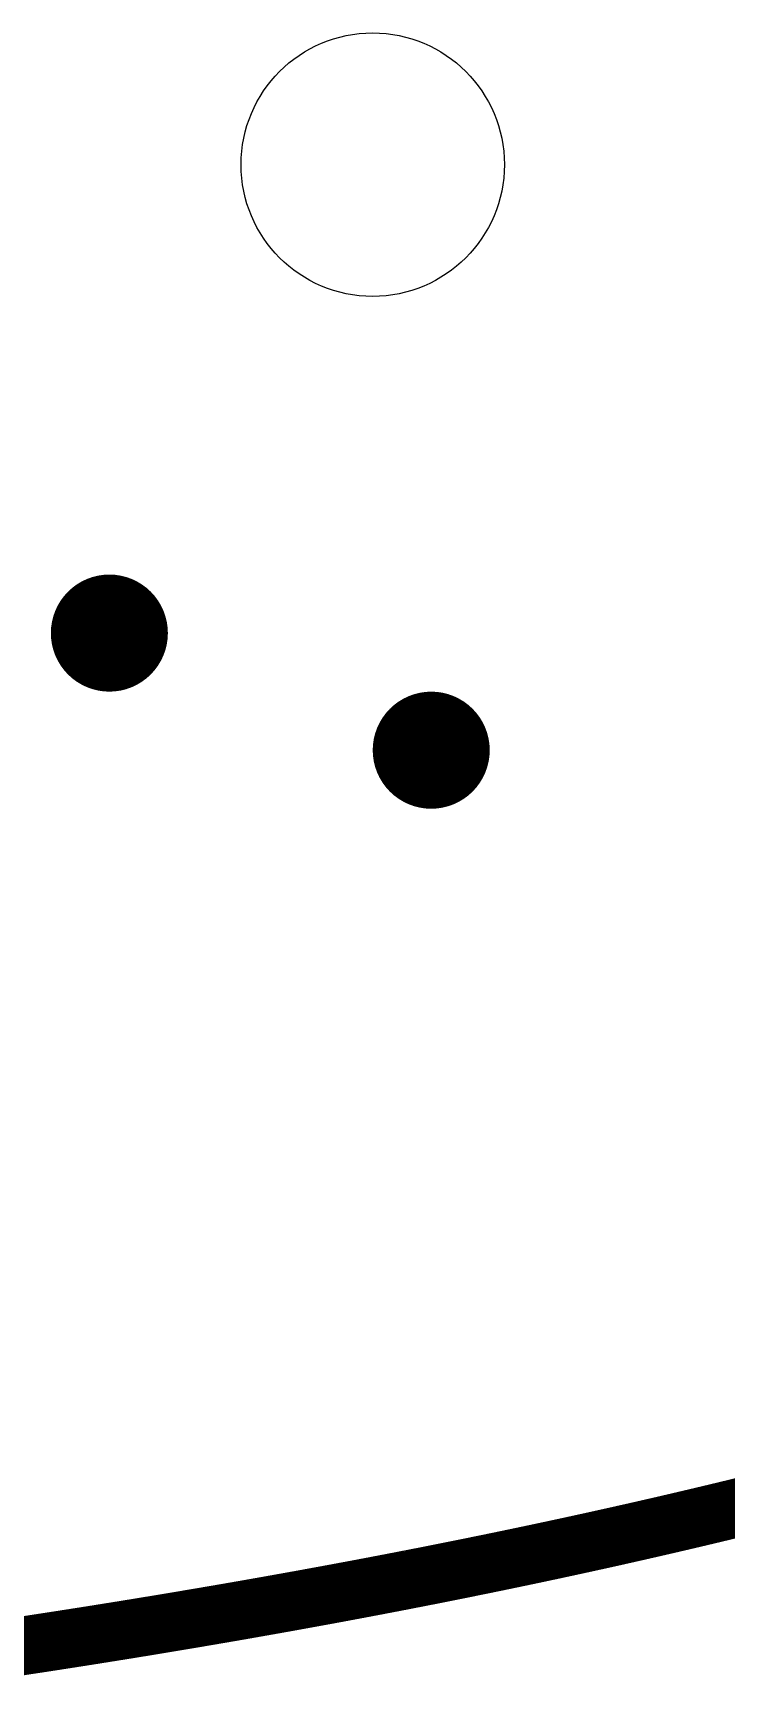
# Model space of a CAD drawing. Extents: x -0.1 to 60.3, y -0.2 to 22.2.
# Drawn here: x 47.68 to 52.42, y 0.66 to 11.9 of the extents above; entities that cross this region are included whole.
import ezdxf

# ---------------------------------------------------------------- set-up
doc = ezdxf.new("R2010")
doc.units = 0
doc.layers.add('18', color=82, linetype='CONTINUOUS')
doc.layers.add('20', color=7, linetype='CONTINUOUS')

# ---------------------------------------------------------------- blocks, each defined once
blk = doc.blocks.new('ROUNDV')
at = {"const_width": 0.5}
blk.add_lwpolyline([(0, -0.25, 1), (0, 0.25, 1), (0, -0.25)], format="xyb", dxfattribs=at)

msp = doc.modelspace()

# ---------------------------------------------------------------- linework, layer by layer
at = {"layer": '20', "const_width": 0.4}
for points in [[(52.535, 1.8347), (52.4541, 1.815)], [(52.6158, 1.8546), (52.535, 1.8347)], [(52.0489, 1.7188), (51.9678, 1.7)], [(52.13, 1.7378), (52.0489, 1.7188)], [(52.2111, 1.7569), (52.13, 1.7378)], [(52.2922, 1.7761), (52.2111, 1.7569)], [(52.3731, 1.7955), (52.2922, 1.7761)], [(52.4541, 1.815), (52.3731, 1.7955)], [(51.5613, 1.6081), (51.4799, 1.5902)], [(51.6427, 1.6262), (51.5613, 1.6081)], [(51.724, 1.6445), (51.6427, 1.6262)], [(51.8053, 1.6628), (51.724, 1.6445)], [(51.8865, 1.6814), (51.8053, 1.6628)], [(51.9678, 1.7), (51.8865, 1.6814)], [(51.0725, 1.5025), (50.9909, 1.4854)], [(51.154, 1.5198), (51.0725, 1.5025)], [(51.2356, 1.5372), (51.154, 1.5198)], [(51.317, 1.5547), (51.2356, 1.5372)], [(51.3985, 1.5724), (51.317, 1.5547)], [(51.4799, 1.5902), (51.3985, 1.5724)], [(50.5011, 1.3854), (50.4194, 1.3691)], [(50.5828, 1.4017), (50.5011, 1.3854)], [(50.6644, 1.4182), (50.5828, 1.4017)], [(50.7461, 1.4348), (50.6644, 1.4182)], [(50.8277, 1.4515), (50.7461, 1.4348)], [(50.9093, 1.4684), (50.8277, 1.4515)], [(50.9909, 1.4854), (50.9093, 1.4684)], [(49.9289, 1.2744), (49.8472, 1.2591)], [(50.0107, 1.2899), (49.9289, 1.2744)], [(50.0924, 1.3055), (50.0107, 1.2899)], [(50.1742, 1.3212), (50.0924, 1.3055)], [(50.2559, 1.3371), (50.1742, 1.3212)], [(50.3377, 1.353), (50.2559, 1.3371)], [(50.4194, 1.3691), (50.3377, 1.353)], [(49.2746, 1.1548), (49.1927, 1.1404)], [(49.3564, 1.1694), (49.2746, 1.1548)], [(49.4382, 1.184), (49.3564, 1.1694)], [(49.52, 1.1988), (49.4382, 1.184)], [(49.6018, 1.2137), (49.52, 1.1988)], [(49.6836, 1.2287), (49.6018, 1.2137)], [(49.7654, 1.2438), (49.6836, 1.2287)], [(49.8472, 1.2591), (49.7654, 1.2438)], [(48.6196, 1.0423), (48.5377, 1.0287)], [(48.7015, 1.056), (48.6196, 1.0423)], [(48.7834, 1.0698), (48.7015, 1.056)], [(48.8653, 1.0837), (48.7834, 1.0698)], [(48.9472, 1.0977), (48.8653, 1.0837)], [(49.029, 1.1118), (48.9472, 1.0977)], [(49.1109, 1.126), (49.029, 1.1118)], [(49.1927, 1.1404), (49.1109, 1.126)], [(47.9642, 0.9365), (47.8822, 0.9237)], [(48.0461, 0.9493), (47.9642, 0.9365)], [(48.1281, 0.9623), (48.0461, 0.9493)], [(48.21, 0.9754), (48.1281, 0.9623)], [(48.292, 0.9885), (48.21, 0.9754)], [(48.3739, 1.0018), (48.292, 0.9885)], [(48.4558, 1.0152), (48.3739, 1.0018)], [(48.5377, 1.0287), (48.4558, 1.0152)], [(47.5542, 0.8736), (47.4722, 0.8613)], [(47.7182, 0.8984), (47.5542, 0.8736)], [(47.8002, 0.911), (47.7182, 0.8984)], [(47.8822, 0.9237), (47.8002, 0.911)]]:
    msp.add_lwpolyline(points, dxfattribs=at)
at = {"layer": '20', "const_width": 0.2}
for points in [[(52.5112, 1.9319, 1), (52.5588, 1.7376)], [(52.5587, 1.7376, 1), (52.5113, 1.9319)], [(52.0261, 1.8162, 1), (52.0717, 1.6214)], [(52.0715, 1.6214, 1), (52.0263, 1.8162)], [(52.1071, 1.8351, 1), (52.1529, 1.6404)], [(52.1528, 1.6404, 1), (52.1072, 1.8351)], [(52.188, 1.8542, 1), (52.2342, 1.6596)], [(52.234, 1.6595, 1), (52.1882, 1.8542)], [(52.2689, 1.8734, 1), (52.3155, 1.6789)], [(52.3153, 1.6788, 1), (52.2691, 1.8734)], [(52.3496, 1.8927, 1), (52.3966, 1.6983)], [(52.3964, 1.6983, 1), (52.3498, 1.8927)], [(52.4304, 1.9122, 1), (52.4778, 1.7179)], [(52.4776, 1.7178, 1), (52.4306, 1.9123)], [(51.5396, 1.7058, 1), (51.583, 1.5105)], [(51.5828, 1.5105, 1), (51.5398, 1.7058)], [(51.6208, 1.7238, 1), (51.6646, 1.5287)], [(51.6644, 1.5286, 1), (51.621, 1.7238)], [(51.7019, 1.742, 1), (51.7461, 1.5469)], [(51.7459, 1.5469, 1), (51.7021, 1.742)], [(51.7831, 1.7603, 1), (51.8275, 1.5653)], [(51.8274, 1.5653, 1), (51.7832, 1.7604)], [(51.8641, 1.7788, 1), (51.9089, 1.5839)], [(51.9087, 1.5839, 1), (51.8643, 1.7788)], [(51.9452, 1.7974, 1), (51.9904, 1.6026)], [(51.9902, 1.6025, 1), (51.9454, 1.7975)], [(51.0518, 1.6003, 1), (51.0932, 1.4047)], [(51.093, 1.4046, 1), (51.052, 1.6004)], [(51.1331, 1.6176, 1), (51.1749, 1.422)], [(51.1747, 1.4219, 1), (51.1333, 1.6176)], [(51.2145, 1.6349, 1), (51.2567, 1.4394)], [(51.2565, 1.4394, 1), (51.2147, 1.635)], [(51.2958, 1.6524, 1), (51.3382, 1.457)], [(51.3381, 1.457, 1), (51.2959, 1.6525)], [(51.3771, 1.6701, 1), (51.4199, 1.4747)], [(51.4197, 1.4747, 1), (51.3773, 1.6701)], [(51.4584, 1.6878, 1), (51.5014, 1.4925)], [(51.5013, 1.4925, 1), (51.4585, 1.6879)], [(50.4815, 1.4834, 1), (50.5207, 1.2873)], [(50.5206, 1.2873, 1), (50.4816, 1.4834)], [(50.563, 1.4997, 1), (50.6026, 1.3037)], [(50.6024, 1.3036, 1), (50.5632, 1.4998)], [(50.6445, 1.5162, 1), (50.6843, 1.3202)], [(50.6842, 1.3202, 1), (50.6446, 1.5162)], [(50.726, 1.5327, 1), (50.7662, 1.3368)], [(50.766, 1.3368, 1), (50.7262, 1.5328)], [(50.8075, 1.5494, 1), (50.8479, 1.3536)], [(50.8478, 1.3536, 1), (50.8076, 1.5495)], [(50.8889, 1.5663, 1), (50.9297, 1.3705)], [(50.9295, 1.3705, 1), (50.8891, 1.5663)], [(50.9704, 1.5832, 1), (51.0114, 1.3875)], [(51.0113, 1.3875, 1), (50.9705, 1.5833)], [(49.9103, 1.3727, 1), (49.9475, 1.1762)], [(49.9474, 1.1762, 1), (49.9104, 1.3727)], [(49.9919, 1.3881, 1), (50.0295, 1.1917)], [(50.0293, 1.1917, 1), (49.9921, 1.3882)], [(50.0735, 1.4037, 1), (50.1113, 1.2073)], [(50.1112, 1.2073, 1), (50.0736, 1.4037)], [(50.1552, 1.4194, 1), (50.1932, 1.2231)], [(50.1931, 1.223, 1), (50.1553, 1.4194)], [(50.2368, 1.4352, 1), (50.275, 1.2389)], [(50.2749, 1.2389, 1), (50.2369, 1.4353)], [(50.3184, 1.4512, 1), (50.357, 1.2549)], [(50.3568, 1.2549, 1), (50.3186, 1.4512)], [(50.3999, 1.4672, 1), (50.4389, 1.2711)], [(50.4387, 1.271, 1), (50.4001, 1.4673)], [(49.2571, 1.2533, 1), (49.2921, 1.0564)], [(49.3387, 1.2678, 1), (49.3741, 1.0709)], [(49.292, 1.0563, 1), (49.2572, 1.2533)], [(49.4204, 1.2824, 1), (49.456, 1.0856)], [(49.3739, 1.0709, 1), (49.3389, 1.2678)], [(49.5021, 1.2972, 1), (49.5379, 1.1004)], [(49.4559, 1.0856, 1), (49.4205, 1.2825)], [(49.5838, 1.3121, 1), (49.6198, 1.1154)], [(49.5378, 1.1004, 1), (49.5022, 1.2972)], [(49.6654, 1.3271, 1), (49.7018, 1.1304)], [(49.6197, 1.1153, 1), (49.5839, 1.3121)], [(49.7471, 1.3421, 1), (49.7837, 1.1455)], [(49.7016, 1.1304, 1), (49.6656, 1.3271)], [(49.8287, 1.3574, 1), (49.8657, 1.1608)], [(49.7836, 1.1455, 1), (49.7472, 1.3422)], [(49.8655, 1.1608, 1), (49.8289, 1.3574)], [(48.6031, 1.1409, 1), (48.6361, 0.9436)], [(48.6849, 1.1546, 1), (48.7181, 0.9573)], [(48.636, 0.9436, 1), (48.6032, 1.1409)], [(48.7667, 1.1683, 1), (48.8001, 0.9712)], [(48.718, 0.9573, 1), (48.685, 1.1546)], [(48.8484, 1.1822, 1), (48.8822, 0.9851)], [(48.8, 0.9711, 1), (48.7668, 1.1684)], [(48.9302, 1.1962, 1), (48.9642, 0.9991)], [(48.882, 0.9851, 1), (48.8486, 1.1823)], [(49.0119, 1.2103, 1), (49.0461, 1.0133)], [(48.9641, 0.9991, 1), (48.9303, 1.1962)], [(49.0936, 1.2245, 1), (49.1282, 1.0275)], [(49.046, 1.0133, 1), (49.012, 1.2103)], [(49.1753, 1.2388, 1), (49.2101, 1.0419)], [(49.128, 1.0275, 1), (49.0938, 1.2246)], [(49.21, 1.0419, 1), (49.1754, 1.2389)], [(47.9488, 1.0353, 1), (47.9796, 0.8377)], [(48.0304, 1.0481, 1), (48.0618, 0.8505)], [(47.9796, 0.8377, 1), (47.9488, 1.0353)], [(48.1123, 1.061, 1), (48.1439, 0.8636)], [(48.0615, 0.8505, 1), (48.0307, 1.0481)], [(48.1942, 1.0741, 1), (48.2258, 0.8767)], [(48.1438, 0.8635, 1), (48.1124, 1.0611)], [(48.2759, 1.0872, 1), (48.3081, 0.8898)], [(48.2258, 0.8767, 1), (48.1942, 1.0741)], [(48.3578, 1.1005, 1), (48.39, 0.9031)], [(48.3078, 0.8898, 1), (48.2762, 1.0872)], [(48.4396, 1.1139, 1), (48.472, 0.9165)], [(48.39, 0.9031, 1), (48.3578, 1.1005)], [(48.5213, 1.1273, 1), (48.5541, 0.93)], [(48.4719, 0.9165, 1), (48.4397, 1.1139)], [(48.5539, 0.93, 1), (48.5215, 1.1274)], [(47.569, 0.7747, 1), (47.5394, 0.9725)], [(47.703, 0.9972, 1), (47.7334, 0.7996)], [(47.7849, 1.0098, 1), (47.8155, 0.8122)], [(47.7332, 0.7995, 1), (47.7032, 0.9973)], [(47.8668, 1.0225, 1), (47.8976, 0.8249)], [(47.8154, 0.8122, 1), (47.785, 1.0098)], [(47.8975, 0.8249, 1), (47.8669, 1.0225)]]:
    msp.add_lwpolyline(points, format="xyb", dxfattribs=at)
at = {"layer": '20'}
msp.add_circle((50, 11), 0.9, dxfattribs=at)

# ---------------------------------------------------------------- block references
at = {"layer": '18', "xscale": 0.8, "yscale": 0.8}
for p in [(48.2, 7.8), (50.4, 7)]:
    msp.add_blockref('ROUNDV', p, dxfattribs=at)

doc.saveas('drawing.dxf')
